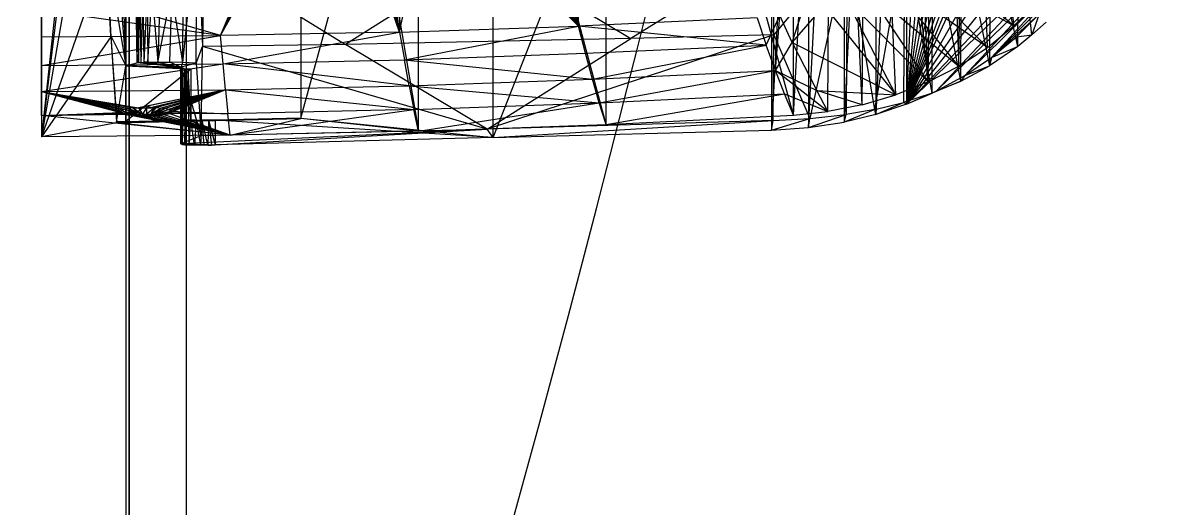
# Model space of a CAD drawing. Extents: x 11992 to 29481, y -6727 to 6811.
# Drawn here: x 12944 to 13549, y 2267 to 2522 of the extents above; entities that cross this region are included whole.
import ezdxf

# ---------------------------------------------------------------- set-up
doc = ezdxf.new("R2010")
doc.units = 0
doc.header["$MEASUREMENT"] = 0
doc.layers.get('0').update_dxf_attribs({"color": 8, "linetype": 'CONTINUOUS'})
for name, color, linetype in [('FF-FINISH【完成面】', 8, 'CONTINUOUS'), ('WALL', 8, 'CONTINUOUS'), ('zoylight 5回路', 4, 'CONTINUOUS')]:
    doc.layers.add(name, color=color, linetype=linetype)

msp = doc.modelspace()

# ---------------------------------------------------------------- linework, layer by layer
for p, q in [((12999.62, 2180.6, 559.57), (12999.62, 3630.6, 559.57)), ((12999.62, 2180.6, 429.57), (12999.62, 3630.6, 429.57)), ((12999.62, 2180.6, 429.57), (12999.62, 3630.6, 429.57)), ((12999.62, 2180.6, -40.43), (12999.62, 3630.6, -40.43)), ((12999.62, 3630.6, 559.57), (12999.62, 2180.6, 559.57)), ((12999.62, 3630.6, -2440.43), (12999.62, 2180.6, -2440.43)), ((12999.62, 3630.6, -2440.43), (12999.62, 2180.6, -2440.43)), ((12999.62, 3630.6, -2640.43), (12999.62, 2180.6, -2640.43)), ((13089.63, 2471.93, -2031.63), (13190.72, 2839.46, -2031.63)), ((13249.93, 2468.62, -2034.43), (13151.37, 2836.08, -2034.43)), ((13151.37, 2465.11, -2034.43), (13151.37, 2836.08, -2034.43)), ((13190.72, 2461.73, -2031.63), (13190.72, 2839.46, -2031.63)), ((12993.06, 2831.72, -2034.43), (12953.63, 2462.08, -2034.43)), ((12997.89, 2470.15, -2026.43), (12997.89, 2831.04, -2026.43)), ((13190.72, 2461.73, -2031.63), (13336.77, 2835.58, -2031.63)), ((13348.27, 2473.45, -2034.43), (13249.93, 2832.57, -2034.43)), ((13249.93, 2468.62, -2034.43), (13249.93, 2832.57, -2034.43)), ((13336.77, 2835.58, -2031.63), (13336.77, 2465.62, -2031.63)), ((13356.09, 2834.25, -2031.63), (13336.77, 2465.62, -2031.63)), ((13356.09, 2834.25, -2031.63), (13356.09, 2466.94, -2031.63)), ((13356.09, 2466.94, -2031.63), (13374.92, 2831.32, -2031.63)), ((13374.92, 2831.32, -2031.63), (13374.92, 2469.88, -2031.63)), ((13089.63, 2829.46, -2034.43), (13151.37, 2465.11, -2034.43)), ((13089.63, 2829.46, -2034.43), (13089.63, 2471.73, -2034.43)), ((13348.27, 2473.45, -2034.43), (13348.27, 2827.74, -2034.43)), ((13348.27, 2473.45, -2034.43), (13367.57, 2825.68, -2034.43)), ((13366.38, 2475.33, -2034.43), (13367.57, 2825.68, -2034.43)), ((13384.38, 2478.91, -2034.43), (13367.57, 2825.68, -2034.43)), ((13391.49, 2827.27, -2031.63), (13374.92, 2469.88, -2031.63)), ((13391.49, 2827.27, -2031.63), (13391.49, 2473.92, -2031.63)), ((13384.38, 2478.91, -2034.43), (13386.69, 2821.7, -2034.43)), ((13402.01, 2484.13, -2034.43), (13386.69, 2821.7, -2034.43)), ((13418.98, 2490.93, -2034.43), (13386.69, 2821.7, -2034.43)), ((13407.63, 2821.87, -2031.63), (13391.49, 2473.92, -2031.63)), ((13407.63, 2821.87, -2031.63), (13407.63, 2479.32, -2031.63)), ((13418.98, 2490.93, -2034.43), (13405.31, 2815.89, -2034.43)), ((13407.63, 2479.32, -2031.63), (13423.22, 2815.1, -2031.63)), ((13438.17, 2806.92, -2031.63), (13407.63, 2479.32, -2031.63)), ((13418.98, 2490.93, -2034.43), (13423.11, 2808.32, -2034.43)), ((13423.11, 2808.32, -2034.43), (13435.05, 2499.25, -2034.43)), ((12997.89, 2801.84, -2026.43), (13003.67, 2500.96, -1989.97)), ((13407.63, 2479.32, -2031.63), (13452.26, 2797.41, -2031.63)), ((13435.05, 2499.25, -2034.43), (13439.86, 2799.04, -2034.43)), ((13463.98, 2520.36, -2034.43), (13439.86, 2799.04, -2034.43)), ((13450.07, 2509.06, -2034.43), (13439.86, 2799.04, -2034.43)), ((13407.63, 2479.32, -2031.63), (13465.33, 2786.65, -2031.63)), ((13407.63, 2479.32, -2031.63), (13477.28, 2774.68, -2031.63)), ((13407.63, 2479.32, -2031.63), (13488.05, 2761.53, -2031.63)), ((13407.63, 2479.32, -2031.63), (13496.33, 2749.27, -2031.63)), ((12987.63, 2741.27, -2034.43), (12953.63, 2462.08, -2034.43)), ((12987.62, 2740.98, -2026.43), (12997.89, 2499.35, -2026.43)), ((13407.63, 2479.32, -2031.63), (13503.52, 2736.4, -2031.63)), ((13407.63, 2479.32, -2031.63), (13509.6, 2722.96, -2031.63)), ((13407.63, 2479.32, -2031.63), (13514.58, 2709.01, -2031.63)), ((13407.63, 2479.32, -2031.63), (13521.14, 2680.15, -2031.63)), ((12985.82, 2650.6, -2034.43), (12953.63, 2462.08, -2034.43)), ((12953.63, 2650.6, -2057.43), (12953.63, 2462.08, -2034.43)), ((12985.82, 2650.6, -2026.43), (12997.89, 2499.35, -2026.43)), ((13407.63, 2479.32, -2031.63), (13523.28, 2650.6, -2031.63)), ((13047.56, 2515.24, -2309.58), (13098.06, 2634.63, -2306.98)), ((13047.56, 2515.24, -2309.58), (13101.4, 2627.25, -2306.81)), ((13047.56, 2515.24, -2309.58), (13106.12, 2620.65, -2306.56)), ((13141.48, 2517.11, -2304.74), (13106.12, 2620.65, -2306.56)), ((13407.63, 2479.32, -2031.63), (13521.14, 2621.05, -2031.63)), ((13141.48, 2517.11, -2304.74), (13114.46, 2613.16, -2306.13)), ((13141.48, 2517.11, -2304.74), (13122.15, 2608.49, -2305.73)), ((13141.48, 2517.11, -2304.74), (13130.37, 2604.81, -2305.31)), ((13141.48, 2517.11, -2304.74), (13144.06, 2600.48, -2304.6)), ((13141.48, 2517.11, -2304.74), (13158.37, 2597.52, -2303.87)), ((13158.37, 2597.52, -2303.87), (13235.36, 2520.24, -2299.89)), ((13169.32, 2596.09, -2303.3), (13235.36, 2520.24, -2299.89)), ((13170.77, 2595.97, -2303.23), (13235.36, 2520.24, -2299.89)), ((13235.36, 2520.24, -2299.89), (13172.5, 2595.9, -2303.14)), ((13235.36, 2520.24, -2299.89), (13174.43, 2595.85, -2303.04)), ((13235.36, 2520.24, -2299.89), (13176.27, 2595.79, -2302.94)), ((13235.36, 2520.24, -2299.89), (13179.4, 2595.66, -2302.78)), ((13235.36, 2520.24, -2299.89), (13182.55, 2595.47, -2302.62)), ((13235.36, 2520.24, -2299.89), (13190.92, 2595.01, -2302.19)), ((13235.36, 2520.24, -2299.89), (13202.97, 2594.55, -2301.57)), ((13235.36, 2520.24, -2299.89), (13204.56, 2594.39, -2301.48)), ((13235.36, 2520.24, -2299.89), (13209, 2594.13, -2301.25)), ((13235.36, 2520.24, -2299.89), (13222.13, 2595.23, -2300.58)), ((13235.36, 2520.24, -2299.89), (13235.2, 2597.36, -2299.9)), ((13407.63, 2479.32, -2031.63), (13514.59, 2592.19, -2031.63)), ((13407.63, 2479.32, -2031.63), (13509.61, 2578.25, -2031.63)), ((13423.22, 2486.1, -2031.63), (13509.61, 2578.25, -2031.63)), ((13466.05, 2509.59, -1992.48), (13466.34, 2580.08, -1990.54)), ((13473.43, 2515.58, -1993.31), (13466.34, 2580.08, -1990.54)), ((13027.52, 2501.07, -1964), (13028.96, 2575.67, -1959.46)), ((13035.34, 2575.62, -1957.54), (13027.52, 2501.07, -1964)), ((13034.71, 2500.82, -1961.5), (13035.34, 2575.62, -1957.54)), ((13035.34, 2575.62, -1957.54), (13038.08, 2509.58, -1940.25)), ((13436.08, 2491.35, -1989.14), (13436.48, 2570.95, -1986.4)), ((13436.48, 2570.95, -1986.4), (13451.14, 2499.46, -1990.82)), ((13451.49, 2575.01, -1988.47), (13451.14, 2499.46, -1990.82)), ((13466.05, 2509.59, -1992.48), (13451.49, 2575.01, -1988.47)), ((13390.96, 2476.38, -1984.09), (13406.5, 2565.29, -1982.3)), ((13406.5, 2565.29, -1982.3), (13406, 2480.05, -1985.78)), ((13421.03, 2484.97, -1987.45), (13406.5, 2565.29, -1982.3)), ((13421.03, 2484.97, -1987.45), (13421.48, 2567.75, -1984.34)), ((13436.08, 2491.35, -1989.14), (13421.48, 2567.75, -1984.34)), ((13423.22, 2486.1, -2031.63), (13503.52, 2564.8, -2031.63)), ((13438.17, 2494.27, -2031.63), (13503.52, 2564.8, -2031.63)), ((12987.63, 2559.93, -2034.43), (12953.63, 2462.08, -2034.43)), ((12953.63, 2559.01, -2188.36), (12953.63, 2499.64, -2244.79)), ((12953.63, 2514.65, -2314.43), (12953.63, 2559.01, -2188.36)), ((12989.87, 2515.08, -2026.43), (12987.62, 2560.21, -2026.43)), ((12987.62, 2560.21, -2026.43), (12997.89, 2499.35, -2026.43)), ((12989.87, 2515.08, -2026.43), (12987.63, 2559.93, -2034.43)), ((12987.63, 2559.93, -2034.43), (12989.89, 2514.66, -2034.43)), ((13188.5, 2558.22, -1954.4), (13113.1, 2510.65, -1948.66)), ((13188.5, 2558.22, -1954.4), (13262.97, 2513.81, -1966.16)), ((13338.26, 2560.55, -1973.21), (13262.97, 2513.81, -1966.16)), ((13376.48, 2562.16, -1978.26), (13337.97, 2515.59, -1975.26)), ((13337.97, 2515.59, -1975.26), (13338.26, 2560.55, -1973.21)), ((13376.48, 2562.16, -1978.26), (13356.78, 2471.78, -1980.28)), ((13376.48, 2562.16, -1978.26), (13375.9, 2473.85, -1982.41)), ((13390.96, 2476.38, -1984.09), (13376.48, 2562.16, -1978.26)), ((13463.98, 2520.36, -2034.43), (13415.6, 2560.78, -2290.6)), ((13038.57, 2556.53, -1937.14), (13038.08, 2509.58, -1940.25)), ((13038.57, 2556.53, -1937.14), (13113.1, 2510.65, -1948.66)), ((13406.55, 2552.97, -2291.06), (13463.98, 2520.36, -2034.43)), ((13406.55, 2552.97, -2291.06), (13450.07, 2509.06, -2034.43)), ((13438.17, 2494.27, -2031.63), (13496.33, 2551.92, -2031.63)), ((13452.26, 2503.78, -2031.63), (13496.33, 2551.92, -2031.63)), ((12953.63, 2473.35, -2104.77), (12953.63, 2548.19, -2121.96)), ((12953.63, 2485.87, -2174.9), (12953.63, 2548, -2219.52)), ((13435.05, 2499.25, -2034.43), (13396.81, 2546.06, -2291.57)), ((13450.07, 2509.06, -2034.43), (13396.81, 2546.06, -2291.57)), ((13386.48, 2540.06, -2292.1), (13435.05, 2499.25, -2034.43)), ((13418.98, 2490.93, -2034.43), (13386.48, 2540.06, -2292.1)), ((13452.26, 2503.78, -2031.63), (13488.05, 2539.66, -2031.63)), ((13004.24, 2538.27, -1986.34), (13003.67, 2500.96, -1989.97)), ((13004.24, 2538.27, -1986.34), (13004.43, 2501.09, -1986.61)), ((13004.43, 2501.09, -1986.61), (13005.2, 2538.08, -1982.4)), ((13005.2, 2538.08, -1982.4), (13005.65, 2501.2, -1983.39)), ((13006.78, 2537.75, -1978.68), (13005.65, 2501.2, -1983.39)), ((13006.78, 2537.75, -1978.68), (13007.29, 2501.27, -1980.36)), ((13008.94, 2537.44, -1975.26), (13007.29, 2501.27, -1980.36)), ((13008.94, 2537.44, -1975.26), (13009.32, 2501.31, -1977.58)), ((13009.32, 2501.31, -1977.58), (13011.63, 2537.15, -1972.24)), ((13011.63, 2537.15, -1972.24), (13014.67, 2501.31, -1972.14)), ((13014.67, 2501.31, -1972.14), (13021.81, 2537.95, -1964.55)), ((13015.76, 2537.77, -1968.63), (13014.67, 2501.31, -1972.14)), ((13021.81, 2537.95, -1964.55), (13020.78, 2501.23, -1967.58)), ((13021.81, 2537.95, -1964.55), (13027.52, 2501.07, -1964)), ((13402.01, 2484.13, -2034.43), (13375.63, 2535, -2292.66)), ((13418.98, 2490.93, -2034.43), (13375.63, 2535, -2292.66)), ((13047.56, 2515.24, -2309.58), (12953.63, 2528.46, -2314.43)), ((13047.56, 2515.24, -2309.58), (13000.63, 2528.77, -2312)), ((13347.59, 2511.56, -2229.68), (13364.39, 2530.93, -2293.24)), ((13347.59, 2511.56, -2229.68), (13352.88, 2527.85, -2293.83)), ((13364.39, 2530.93, -2293.24), (13402.01, 2484.13, -2034.43)), ((13463.98, 2520.36, -2034.43), (13476.71, 2533.13, -2034.43)), ((13329.19, 2524.64, -2295.05), (13235.36, 2520.24, -2299.89)), ((13329.19, 2524.64, -2295.05), (13333.99, 2510.21, -2230.23)), ((13333.99, 2510.21, -2230.23), (13341.13, 2525.76, -2294.44)), ((13338.77, 2496.87, -2165.17), (13341.13, 2525.76, -2294.44)), ((13347.59, 2511.56, -2229.68), (13341.13, 2525.76, -2294.44)), ((13452.26, 2503.78, -2031.63), (13477.28, 2526.52, -2031.63)), ((13465.33, 2514.54, -2031.63), (13477.28, 2526.52, -2031.63)), ((13477.28, 2526.52, -2031.63), (13473.43, 2515.58, -1993.31)), ((13480.84, 2522.38, -1994.14), (13473.43, 2515.58, -1993.31)), ((13141.48, 2517.11, -2304.74), (13047.56, 2515.24, -2309.58)), ((13048.97, 2500.47, -2241.66), (13141.48, 2517.11, -2304.74)), ((13141.48, 2517.11, -2304.74), (13235.36, 2520.24, -2299.89)), ((13141.48, 2517.11, -2304.74), (13144.12, 2502.61, -2238.63)), ((13144.12, 2502.61, -2238.63), (13235.36, 2520.24, -2299.89)), ((13337.97, 2515.59, -1975.26), (13187.45, 2466.1, -1961.36)), ((13333.99, 2510.21, -2230.23), (13235.36, 2520.24, -2299.89)), ((13239.08, 2506.03, -2235.61), (13235.36, 2520.24, -2299.89)), ((13337.97, 2515.59, -1975.26), (13262.97, 2513.81, -1966.16)), ((13337.58, 2470.69, -1978.13), (13337.97, 2515.59, -1975.26)), ((13337.97, 2515.59, -1975.26), (13356.78, 2471.78, -1980.28)), ((13450.07, 2509.06, -2034.43), (13463.98, 2520.36, -2034.43)), ((13465.33, 2514.54, -2031.63), (13473.43, 2515.58, -1993.31)), ((13473.43, 2515.58, -1993.31), (13466.05, 2509.59, -1992.48)), ((12953.63, 2514.65, -2314.43), (13047.56, 2515.24, -2309.58)), ((12953.63, 2499.64, -2244.79), (13047.56, 2515.24, -2309.58)), ((12989.89, 2514.66, -2034.43), (12953.63, 2462.08, -2034.43)), ((12989.87, 2515.08, -2026.43), (12997.89, 2499.35, -2026.43)), ((12989.87, 2515.08, -2026.43), (12993.01, 2470.04, -2026.43)), ((12989.87, 2515.08, -2026.43), (12989.89, 2514.66, -2034.43)), ((12989.89, 2514.66, -2034.43), (12993.06, 2469.47, -2034.43)), ((12989.89, 2514.66, -2034.43), (12993.01, 2470.04, -2026.43)), ((13034.71, 2500.82, -1961.5), (13038.08, 2509.58, -1940.25)), ((13037.39, 2462.73, -1944.6), (13038.08, 2509.58, -1940.25)), ((13113.1, 2510.65, -1948.66), (13038.08, 2509.58, -1940.25)), ((13187.45, 2466.1, -1961.36), (13038.08, 2509.58, -1940.25)), ((13048.97, 2500.47, -2241.66), (13047.56, 2515.24, -2309.58)), ((13262.97, 2513.81, -1966.16), (13113.1, 2510.65, -1948.66)), ((13187.45, 2466.1, -1961.36), (13113.1, 2510.65, -1948.66)), ((13187.45, 2466.1, -1961.36), (13262.97, 2513.81, -1966.16)), ((13239.08, 2506.03, -2235.61), (13333.99, 2510.21, -2230.23)), ((13242.71, 2492.41, -2168.8), (13333.99, 2510.21, -2230.23)), ((13338.77, 2496.87, -2165.17), (13333.99, 2510.21, -2230.23)), ((13338.77, 2496.87, -2165.17), (13347.59, 2511.56, -2229.68)), ((13347.59, 2511.56, -2229.68), (13402.01, 2484.13, -2034.43)), ((13347.59, 2511.56, -2229.68), (13360.44, 2486.41, -2099.84)), ((13466.05, 2509.59, -1992.48), (13451.14, 2499.46, -1990.82)), ((13452.26, 2503.78, -2031.63), (13465.33, 2514.54, -2031.63)), ((13452.26, 2503.78, -2031.63), (13466.05, 2509.59, -1992.48)), ((13465.33, 2514.54, -2031.63), (13466.05, 2509.59, -1992.48)), ((13144.12, 2502.61, -2238.63), (13239.08, 2506.03, -2235.61)), ((13242.71, 2492.41, -2168.8), (13239.08, 2506.03, -2235.61)), ((13435.05, 2499.25, -2034.43), (13450.07, 2509.06, -2034.43)), ((13438.17, 2494.27, -2031.63), (13452.26, 2503.78, -2031.63)), ((13452.26, 2503.78, -2031.63), (13451.14, 2499.46, -1990.82)), ((12953.63, 2485.87, -2174.9), (13048.97, 2500.47, -2241.66)), ((12953.63, 2499.64, -2244.79), (13048.97, 2500.47, -2241.66)), ((12993.01, 2470.04, -2026.43), (12997.89, 2499.35, -2026.43)), ((12997.89, 2499.35, -2026.43), (13003.67, 2500.96, -1989.97)), ((13027.02, 2498.31, -2017.14), (12997.89, 2499.35, -2026.43)), ((12997.89, 2499.35, -2026.43), (13026.69, 2498.55, -2012.88)), ((13026.73, 2498.44, -2015.01), (12997.89, 2499.35, -2026.43)), ((12997.89, 2499.35, -2026.43), (13026.9, 2498.65, -2010.81)), ((13028.38, 2498.02, -2021.26), (12997.89, 2499.35, -2026.43)), ((13030.63, 2497.71, -2024.88), (12997.89, 2499.35, -2026.43)), ((13027.58, 2498.17, -2019.24), (12997.89, 2499.35, -2026.43)), ((12997.89, 2499.35, -2026.43), (13029.4, 2497.87, -2023.15)), ((13032.02, 2497.56, -2026.43), (12997.89, 2499.35, -2026.43)), ((13032.02, 2497.56, -2026.43), (12997.89, 2470.15, -2026.43)), ((13004.43, 2501.09, -1986.61), (13003.67, 2500.96, -1989.97)), ((13026.9, 2498.65, -2010.81), (13003.67, 2500.96, -1989.97)), ((13004.43, 2501.09, -1986.61), (13005.65, 2501.2, -1983.39)), ((13004.43, 2501.09, -1986.61), (13026.9, 2498.65, -2010.81)), ((13005.65, 2501.2, -1983.39), (13007.29, 2501.27, -1980.36)), ((13005.65, 2501.2, -1983.39), (13026.9, 2498.65, -2010.81)), ((13009.32, 2501.31, -1977.58), (13007.29, 2501.27, -1980.36)), ((13026.9, 2498.65, -2010.81), (13007.29, 2501.27, -1980.36)), ((13009.32, 2501.31, -1977.58), (13026.9, 2498.65, -2010.81)), ((13009.32, 2501.31, -1977.58), (13014.67, 2501.31, -1972.14)), ((13014.67, 2501.31, -1972.14), (13020.78, 2501.23, -1967.58)), ((13014.67, 2501.31, -1972.14), (13026.9, 2498.65, -2010.81)), ((13027.52, 2501.07, -1964), (13020.78, 2501.23, -1967.58)), ((13026.9, 2498.65, -2010.81), (13020.78, 2501.23, -1967.58)), ((13026.69, 2498.55, -2012.88), (13026.9, 2498.65, -2010.81)), ((13026.9, 2458.59, -2010.81), (13026.69, 2498.55, -2012.88)), ((13026.73, 2498.44, -2015.01), (13026.69, 2498.55, -2012.88)), ((13026.7, 2458.47, -2012.74), (13026.69, 2498.55, -2012.88)), ((13026.7, 2458.47, -2012.74), (13026.73, 2498.44, -2015.01)), ((13026.71, 2458.35, -2014.69), (13026.73, 2498.44, -2015.01)), ((13027.02, 2498.31, -2017.14), (13026.71, 2458.35, -2014.69)), ((13027.02, 2498.31, -2017.14), (13026.73, 2498.44, -2015.01)), ((13027.52, 2501.07, -1964), (13026.9, 2498.65, -2010.81)), ((13034.71, 2500.82, -1961.5), (13026.9, 2498.65, -2010.81)), ((13037.39, 2462.73, -1944.6), (13026.9, 2498.65, -2010.81)), ((13026.9, 2458.59, -2010.81), (13026.9, 2498.65, -2010.81)), ((13027.02, 2498.31, -2017.14), (13027.35, 2458.15, -2018.51)), ((13027.02, 2498.31, -2017.14), (13027.58, 2498.17, -2019.24)), ((13027.35, 2458.15, -2018.51), (13027.58, 2498.17, -2019.24)), ((13028.38, 2498.02, -2021.26), (13027.35, 2458.15, -2018.51)), ((13034.71, 2500.82, -1961.5), (13027.52, 2501.07, -1964)), ((13028.38, 2498.02, -2021.26), (13027.58, 2498.17, -2019.24)), ((13028.38, 2498.02, -2021.26), (13028.8, 2457.98, -2022.11)), ((13028.38, 2498.02, -2021.26), (13029.4, 2497.87, -2023.15)), ((13028.8, 2457.98, -2022.11), (13029.4, 2497.87, -2023.15)), ((13030.63, 2497.71, -2024.88), (13028.8, 2457.98, -2022.11)), ((13030.63, 2497.71, -2024.88), (13029.4, 2497.87, -2023.15)), ((13032.02, 2470.95, -2026.43), (13030.63, 2497.71, -2024.88)), ((13032.02, 2497.56, -2026.43), (13030.63, 2497.71, -2024.88)), ((13030.99, 2457.85, -2025.31), (13030.63, 2497.71, -2024.88)), ((13032.02, 2497.56, -2026.43), (13032.02, 2470.95, -2026.43)), ((13034.71, 2500.82, -1961.5), (13037.39, 2462.73, -1944.6)), ((13048.97, 2500.47, -2241.66), (13144.12, 2502.61, -2238.63)), ((13050.18, 2486.74, -2172.83), (13048.97, 2500.47, -2241.66)), ((13146.54, 2488.93, -2170.81), (13048.97, 2500.47, -2241.66)), ((13146.54, 2488.93, -2170.81), (13144.12, 2502.61, -2238.63)), ((13144.12, 2502.61, -2238.63), (13242.71, 2492.41, -2168.8)), ((13418.98, 2490.93, -2034.43), (13435.05, 2499.25, -2034.43)), ((13436.08, 2491.35, -1989.14), (13451.14, 2499.46, -1990.82)), ((13438.17, 2494.27, -2031.63), (13451.14, 2499.46, -1990.82)), ((13146.54, 2488.93, -2170.81), (13242.71, 2492.41, -2168.8)), ((13242.71, 2492.41, -2168.8), (13338.77, 2496.87, -2165.17)), ((13246.32, 2479.95, -2101.78), (13242.71, 2492.41, -2168.8)), ((13246.32, 2479.95, -2101.78), (13338.77, 2496.87, -2165.17)), ((13366.38, 2475.33, -2034.43), (13338.77, 2496.87, -2165.17)), ((13338.77, 2496.87, -2165.17), (13360.44, 2486.41, -2099.84)), ((13343.53, 2484.61, -2099.89), (13338.77, 2496.87, -2165.17)), ((13436.08, 2491.35, -1989.14), (13421.03, 2484.97, -1987.45)), ((13423.22, 2486.1, -2031.63), (13438.17, 2494.27, -2031.63)), ((13423.22, 2486.1, -2031.63), (13436.08, 2491.35, -1989.14)), ((13438.17, 2494.27, -2031.63), (13436.08, 2491.35, -1989.14)), ((12953.63, 2485.87, -2174.9), (13050.18, 2486.74, -2172.83)), ((12953.63, 2485.87, -2174.9), (13001.58, 2477.29, -2128.3)), ((12953.63, 2485.87, -2174.9), (13004.41, 2477.32, -2129.07)), ((12953.63, 2485.87, -2174.9), (12996.23, 2476.22, -2122.22)), ((12953.63, 2485.87, -2174.9), (12997.56, 2476.63, -2124.57)), ((12953.63, 2485.87, -2174.9), (12995.43, 2475.79, -2119.77)), ((12953.63, 2485.87, -2174.9), (12995.13, 2475.36, -2117.36)), ((12953.63, 2485.87, -2174.9), (12995.28, 2474.94, -2114.94)), ((12953.63, 2485.87, -2174.9), (12999.37, 2477, -2126.64)), ((13050.18, 2486.74, -2172.83), (13004.41, 2477.32, -2129.07)), ((13050.18, 2486.74, -2172.83), (13006.57, 2477.61, -2130.1)), ((13050.18, 2486.74, -2172.83), (13009.04, 2478.21, -2130.14)), ((13050.18, 2486.74, -2172.83), (13011.48, 2477.58, -2129.95)), ((13050.18, 2486.74, -2172.83), (13013.97, 2477.44, -2129.16)), ((13050.18, 2486.74, -2172.83), (13016.35, 2477.21, -2127.86)), ((13050.18, 2486.74, -2172.83), (13018.46, 2476.9, -2126.07)), ((13050.18, 2486.74, -2172.83), (13020.14, 2476.51, -2123.89)), ((13050.18, 2486.74, -2172.83), (13021.32, 2476.09, -2121.47)), ((13050.18, 2486.74, -2172.83), (13021.78, 2475.51, -2113.83)), ((13050.18, 2486.74, -2172.83), (13021.97, 2475.65, -2118.98)), ((13050.18, 2486.74, -2172.83), (13022.12, 2475.22, -2116.55)), ((13050.18, 2486.74, -2172.83), (13146.54, 2488.93, -2170.81)), ((13050.18, 2486.74, -2172.83), (13148.96, 2476.44, -2102.79)), ((13050.18, 2486.74, -2172.83), (13051.39, 2474.24, -2103.8)), ((13146.54, 2488.93, -2170.81), (13246.32, 2479.95, -2101.78)), ((13146.54, 2488.93, -2170.81), (13148.96, 2476.44, -2102.79)), ((13360.44, 2486.41, -2099.84), (13402.01, 2484.13, -2034.43)), ((13366.38, 2475.33, -2034.43), (13360.44, 2486.41, -2099.84)), ((13384.38, 2478.91, -2034.43), (13360.44, 2486.41, -2099.84)), ((13418.98, 2490.93, -2034.43), (13402.01, 2484.13, -2034.43)), ((13407.63, 2479.32, -2031.63), (13423.22, 2486.1, -2031.63)), ((13423.22, 2486.1, -2031.63), (13421.03, 2484.97, -1987.45)), ((13148.96, 2476.44, -2102.79), (13246.32, 2479.95, -2101.78)), ((13151.37, 2465.11, -2034.43), (13246.32, 2479.95, -2101.78)), ((13246.32, 2479.95, -2101.78), (13343.53, 2484.61, -2099.89)), ((13249.93, 2468.62, -2034.43), (13246.32, 2479.95, -2101.78)), ((13249.93, 2468.62, -2034.43), (13343.53, 2484.61, -2099.89)), ((13348.27, 2473.45, -2034.43), (13343.53, 2484.61, -2099.89)), ((13343.53, 2484.61, -2099.89), (13366.38, 2475.33, -2034.43)), ((13384.38, 2478.91, -2034.43), (13402.01, 2484.13, -2034.43)), ((13390.96, 2476.38, -1984.09), (13406, 2480.05, -1985.78)), ((13391.49, 2473.92, -2031.63), (13406, 2480.05, -1985.78)), ((13407.63, 2479.32, -2031.63), (13391.49, 2473.92, -2031.63)), ((13421.03, 2484.97, -1987.45), (13406, 2480.05, -1985.78)), ((13407.63, 2479.32, -2031.63), (13406, 2480.05, -1985.78)), ((13407.63, 2479.32, -2031.63), (13421.03, 2484.97, -1987.45)), ((12953.63, 2473.35, -2104.77), (12995.28, 2474.94, -2114.94)), ((12953.63, 2473.35, -2104.77), (12995.93, 2474.5, -2112.44)), ((12953.63, 2473.35, -2104.77), (12997.11, 2474.07, -2110.02)), ((13052.59, 2462.93, -2034.43), (12953.63, 2473.35, -2104.77)), ((12995.13, 2475.36, -2117.36), (12995.43, 2475.79, -2119.77)), ((12995.13, 2475.36, -2117.36), (12995.28, 2474.94, -2114.94)), ((12995.43, 2475.79, -2119.77), (12995.28, 2474.94, -2114.94)), ((12995.28, 2474.94, -2114.94), (13002.53, 2473.38, -2111.21)), ((13002.8, 2473.59, -2113.53), (12995.28, 2474.94, -2114.94)), ((12995.28, 2474.94, -2114.94), (12995.93, 2474.5, -2112.44)), ((12997.56, 2476.63, -2124.57), (12995.43, 2475.79, -2119.77)), ((12996.23, 2476.22, -2122.22), (12995.43, 2475.79, -2119.77)), ((13002.8, 2473.59, -2113.53), (12995.43, 2475.79, -2119.77)), ((13003, 2473.79, -2115.21), (12995.43, 2475.79, -2119.77)), ((12995.93, 2474.5, -2112.44), (12997.11, 2474.07, -2110.02)), ((13002.57, 2473.28, -2109.7), (12995.93, 2474.5, -2112.44)), ((13002.53, 2473.38, -2111.21), (12995.93, 2474.5, -2112.44)), ((12996.23, 2476.22, -2122.22), (12997.56, 2476.63, -2124.57)), ((13003.23, 2473.18, -2108.85), (12997.11, 2474.07, -2110.02)), ((13052.59, 2462.93, -2034.43), (12997.11, 2474.07, -2110.02)), ((12997.11, 2474.07, -2110.02), (12998.79, 2473.69, -2107.84)), ((13002.57, 2473.28, -2109.7), (12997.11, 2474.07, -2110.02)), ((12997.11, 2474.07, -2110.02), (13008.62, 2472.89, -2106.27)), ((12999.37, 2477, -2126.64), (12997.56, 2476.63, -2124.57)), ((12997.56, 2476.63, -2124.57), (13002.84, 2475.07, -2121.64)), ((13003, 2473.79, -2115.21), (12997.56, 2476.63, -2124.57)), ((13003.94, 2473.79, -2115.73), (12997.56, 2476.63, -2124.57)), ((13000.79, 2473.91, -2106.04), (12998.79, 2473.69, -2107.84)), ((13052.59, 2462.93, -2034.43), (12998.79, 2473.69, -2107.84)), ((12998.79, 2473.69, -2107.84), (13008.62, 2472.89, -2106.27)), ((13001.58, 2477.29, -2128.3), (12999.37, 2477, -2126.64)), ((12999.37, 2477, -2126.64), (13002.84, 2475.07, -2121.64)), ((12999.37, 2477, -2126.64), (13003.58, 2475.21, -2122.42)), ((13052.59, 2462.93, -2034.43), (13000.79, 2473.91, -2106.04)), ((13000.79, 2473.91, -2106.04), (13003.28, 2473.14, -2104.75)), ((13000.79, 2473.91, -2106.04), (13002.06, 2473.24, -2105.34)), ((13000.79, 2473.91, -2106.04), (13008.62, 2472.89, -2106.27)), ((13001.58, 2477.29, -2128.3), (13004.41, 2477.32, -2129.07)), ((13001.58, 2477.29, -2128.3), (13006.54, 2473.95, -2117.54)), ((13001.58, 2477.29, -2128.3), (13003.58, 2475.21, -2122.42)), ((13003.28, 2473.14, -2104.75), (13002.06, 2473.24, -2105.34)), ((13002.06, 2473.24, -2105.34), (13008.62, 2472.89, -2106.27)), ((13002.8, 2473.59, -2113.53), (13002.53, 2473.38, -2111.21)), ((13002.53, 2473.38, -2111.21), (13008.62, 2472.89, -2106.27)), ((13002.53, 2473.38, -2111.21), (13002.57, 2473.28, -2109.7)), ((13002.57, 2473.28, -2109.7), (13008.62, 2472.89, -2106.27)), ((13003.23, 2473.18, -2108.85), (13002.57, 2473.28, -2109.7)), ((13003, 2473.79, -2115.21), (13002.8, 2473.59, -2113.53)), ((13002.8, 2473.59, -2113.53), (13008.62, 2472.89, -2106.27)), ((13003.58, 2475.21, -2122.42), (13002.84, 2475.07, -2121.64)), ((13006.54, 2473.95, -2117.54), (13002.84, 2475.07, -2121.64)), ((13003.94, 2473.79, -2115.73), (13002.84, 2475.07, -2121.64)), ((13003, 2473.79, -2115.21), (13008.62, 2472.89, -2106.27)), ((13003, 2473.79, -2115.21), (13003.94, 2473.79, -2115.73)), ((13003.23, 2473.18, -2108.85), (13008.62, 2472.89, -2106.27)), ((13003.28, 2473.14, -2104.75), (13004.52, 2473.06, -2104.29)), ((13005.77, 2473, -2103.96), (13003.28, 2473.14, -2104.75)), ((13003.28, 2473.14, -2104.75), (13008.62, 2472.89, -2106.27)), ((13052.59, 2462.93, -2034.43), (13003.28, 2473.14, -2104.75)), ((13006.54, 2473.95, -2117.54), (13003.58, 2475.21, -2122.42)), ((13006.54, 2473.95, -2117.54), (13003.94, 2473.79, -2115.73)), ((13003.94, 2473.79, -2115.73), (13008.62, 2472.89, -2106.27)), ((13006.57, 2477.61, -2130.1), (13004.41, 2477.32, -2129.07)), ((13004.41, 2477.32, -2129.07), (13012.84, 2477.32, -2129.07)), ((13004.41, 2477.32, -2129.07), (13006.54, 2473.95, -2117.54)), ((13004.52, 2473.06, -2104.29), (13008.62, 2472.89, -2106.27)), ((13005.77, 2473, -2103.96), (13004.52, 2473.06, -2104.29)), ((13005.77, 2473, -2103.96), (13008.21, 2472.95, -2103.67)), ((13007, 2472.96, -2103.76), (13005.77, 2473, -2103.96)), ((13052.59, 2462.93, -2034.43), (13005.77, 2473, -2103.96)), ((13005.77, 2473, -2103.96), (13008.62, 2472.89, -2106.27)), ((13008.62, 2477.32, -2129.46), (13006.54, 2473.95, -2117.54)), ((13006.54, 2473.95, -2117.54), (13008.62, 2472.89, -2106.27)), ((13006.54, 2473.95, -2117.54), (13010.71, 2473.95, -2117.54)), ((13009.04, 2478.21, -2130.14), (13006.57, 2477.61, -2130.1)), ((13006.57, 2477.61, -2130.1), (13008.62, 2477.32, -2129.46)), ((13007, 2472.96, -2103.76), (13008.62, 2472.89, -2106.27)), ((13007, 2472.96, -2103.76), (13008.21, 2472.95, -2103.67)), ((13008.21, 2472.95, -2103.67), (13011.31, 2472.99, -2103.93)), ((13008.21, 2472.95, -2103.67), (13010.05, 2472.96, -2103.73)), ((13008.21, 2472.95, -2103.67), (13008.62, 2472.89, -2106.27)), ((13052.59, 2462.93, -2034.43), (13008.21, 2472.95, -2103.67)), ((13009.04, 2478.21, -2130.14), (13008.62, 2477.32, -2129.46)), ((13008.62, 2477.32, -2129.46), (13011.48, 2477.58, -2129.95)), ((13012.84, 2477.32, -2129.07), (13008.62, 2473.95, -2117.73)), ((13008.62, 2477.32, -2129.46), (13008.62, 2472.89, -2106.27)), ((13019.61, 2474.66, -2109.1), (13008.62, 2472.89, -2106.27)), ((13010.71, 2473.95, -2117.54), (13008.62, 2472.89, -2106.27)), ((13013.07, 2473.85, -2116.24), (13008.62, 2472.89, -2106.27)), ((13014.31, 2473.76, -2114.97), (13008.62, 2472.89, -2106.27)), ((13017.88, 2473.59, -2107.27), (13008.62, 2472.89, -2106.27)), ((13014.44, 2473.55, -2113.25), (13008.62, 2472.89, -2106.27)), ((13008.62, 2472.89, -2106.27), (13016.66, 2473.41, -2106.27)), ((13014.6, 2473.35, -2110.92), (13008.62, 2472.89, -2106.27)), ((13008.62, 2472.89, -2106.27), (13015.66, 2473.29, -2105.61)), ((13014.5, 2473.25, -2109.44), (13008.62, 2472.89, -2106.27)), ((13014.46, 2473.18, -2104.97), (13008.62, 2472.89, -2106.27)), ((13008.62, 2472.89, -2106.27), (13013.21, 2473.09, -2104.45)), ((13008.62, 2472.89, -2106.27), (13011.31, 2472.99, -2103.93)), ((13008.62, 2472.89, -2106.27), (13010.05, 2472.96, -2103.73)), ((13009.04, 2478.21, -2130.14), (13011.48, 2477.58, -2129.95)), ((13010.05, 2472.96, -2103.73), (13011.31, 2472.99, -2103.93)), ((13013.97, 2477.44, -2129.16), (13010.71, 2473.95, -2117.54)), ((13012.84, 2477.32, -2129.07), (13010.71, 2473.95, -2117.54)), ((13016.35, 2477.21, -2127.86), (13010.71, 2473.95, -2117.54)), ((13013.9, 2475.17, -2122.21), (13010.71, 2473.95, -2117.54)), ((13013.07, 2473.85, -2116.24), (13010.71, 2473.95, -2117.54)), ((13011.31, 2472.99, -2103.93), (13013.21, 2473.09, -2104.45)), ((13052.59, 2462.93, -2034.43), (13011.31, 2472.99, -2103.93)), ((13013.97, 2477.44, -2129.16), (13011.48, 2477.58, -2129.95)), ((13012.84, 2477.32, -2129.07), (13011.48, 2477.58, -2129.95)), ((13013.97, 2477.44, -2129.16), (13012.84, 2477.32, -2129.07)), ((13018.46, 2476.9, -2126.07), (13013.07, 2473.85, -2116.24)), ((13020.14, 2476.51, -2123.89), (13013.07, 2473.85, -2116.24)), ((13013.07, 2473.85, -2116.24), (13013.9, 2475.17, -2122.21)), ((13013.07, 2473.85, -2116.24), (13014.31, 2473.76, -2114.97)), ((13013.21, 2473.09, -2104.45), (13015.66, 2473.29, -2105.61)), ((13014.46, 2473.18, -2104.97), (13013.21, 2473.09, -2104.45)), ((13052.59, 2462.93, -2034.43), (13013.21, 2473.09, -2104.45)), ((13016.35, 2477.21, -2127.86), (13013.9, 2475.17, -2122.21)), ((13018.46, 2476.9, -2126.07), (13013.9, 2475.17, -2122.21)), ((13013.97, 2477.44, -2129.16), (13016.35, 2477.21, -2127.86)), ((13020.14, 2476.51, -2123.89), (13014.31, 2473.76, -2114.97)), ((13021.97, 2475.65, -2118.98), (13014.31, 2473.76, -2114.97)), ((13014.31, 2473.76, -2114.97), (13014.44, 2473.55, -2113.25)), ((13021.97, 2475.65, -2118.98), (13014.44, 2473.55, -2113.25)), ((13014.44, 2473.55, -2113.25), (13014.6, 2473.35, -2110.92)), ((13014.46, 2473.18, -2104.97), (13015.66, 2473.29, -2105.61)), ((13019.61, 2474.66, -2109.1), (13014.5, 2473.25, -2109.44)), ((13021.02, 2474.36, -2111.69), (13014.5, 2473.25, -2109.44)), ((13014.6, 2473.35, -2110.92), (13014.5, 2473.25, -2109.44)), ((13021.97, 2475.65, -2118.98), (13014.6, 2473.35, -2110.92)), ((13021.78, 2475.51, -2113.83), (13014.6, 2473.35, -2110.92)), ((13014.6, 2473.35, -2110.92), (13021.02, 2474.36, -2111.69)), ((13017.88, 2473.59, -2107.27), (13015.66, 2473.29, -2105.61)), ((13015.66, 2473.29, -2105.61), (13016.66, 2473.41, -2106.27)), ((13052.59, 2462.93, -2034.43), (13015.66, 2473.29, -2105.61)), ((13018.46, 2476.9, -2126.07), (13016.35, 2477.21, -2127.86)), ((13017.88, 2473.59, -2107.27), (13016.66, 2473.41, -2106.27)), ((13019.61, 2474.66, -2109.1), (13017.88, 2473.59, -2107.27)), ((13052.59, 2462.93, -2034.43), (13017.88, 2473.59, -2107.27)), ((13020.14, 2476.51, -2123.89), (13018.46, 2476.9, -2126.07)), ((13019.61, 2474.66, -2109.1), (13021.02, 2474.36, -2111.69)), ((13051.39, 2474.24, -2103.8), (13019.61, 2474.66, -2109.1)), ((13052.59, 2462.93, -2034.43), (13019.61, 2474.66, -2109.1)), ((13020.14, 2476.51, -2123.89), (13021.97, 2475.65, -2118.98)), ((13021.32, 2476.09, -2121.47), (13020.14, 2476.51, -2123.89)), ((13021.78, 2475.51, -2113.83), (13021.02, 2474.36, -2111.69)), ((13051.39, 2474.24, -2103.8), (13021.02, 2474.36, -2111.69)), ((13021.32, 2476.09, -2121.47), (13021.97, 2475.65, -2118.98)), ((13021.78, 2475.51, -2113.83), (13021.97, 2475.65, -2118.98)), ((13021.78, 2475.51, -2113.83), (13022.12, 2475.22, -2116.55)), ((13021.78, 2475.51, -2113.83), (13051.39, 2474.24, -2103.8)), ((13021.97, 2475.65, -2118.98), (13022.12, 2475.22, -2116.55)), ((13148.96, 2476.44, -2102.79), (13051.39, 2474.24, -2103.8)), ((13052.59, 2462.93, -2034.43), (13051.39, 2474.24, -2103.8)), ((13052.59, 2462.93, -2034.43), (13148.96, 2476.44, -2102.79)), ((13151.37, 2465.11, -2034.43), (13148.96, 2476.44, -2102.79)), ((13249.93, 2468.62, -2034.43), (13348.27, 2473.45, -2034.43)), ((13348.27, 2473.45, -2034.43), (13366.38, 2475.33, -2034.43)), ((13356.09, 2466.94, -2031.63), (13375.9, 2473.85, -1982.41)), ((13356.78, 2471.78, -1980.28), (13375.9, 2473.85, -1982.41)), ((13384.38, 2478.91, -2034.43), (13366.38, 2475.33, -2034.43)), ((13390.96, 2476.38, -1984.09), (13374.92, 2469.88, -2031.63)), ((13391.49, 2473.92, -2031.63), (13374.92, 2469.88, -2031.63)), ((13374.92, 2469.88, -2031.63), (13375.9, 2473.85, -1982.41)), ((13390.96, 2476.38, -1984.09), (13375.9, 2473.85, -1982.41)), ((13391.49, 2473.92, -2031.63), (13390.96, 2476.38, -1984.09)), ((12993.06, 2469.47, -2034.43), (12953.63, 2462.08, -2034.43)), ((12997.89, 2470.15, -2026.43), (12993.01, 2470.04, -2026.43)), ((12993.01, 2470.04, -2026.43), (12993.06, 2469.47, -2034.43)), ((12993.06, 2469.47, -2034.43), (13089.63, 2471.73, -2034.43)), ((13032.02, 2470.95, -2026.43), (12993.06, 2469.47, -2034.43)), ((13044.68, 2470.88, -2031.63), (12993.06, 2469.47, -2034.43)), ((13034.71, 2470.86, -2028.62), (12993.06, 2469.47, -2034.43)), ((13041.23, 2470.82, -2031.29), (12993.06, 2469.47, -2034.43)), ((13037.84, 2470.81, -2030.28), (12993.06, 2469.47, -2034.43)), ((12997.89, 2470.15, -2026.43), (12993.06, 2469.47, -2034.43)), ((13052.59, 2462.93, -2034.43), (12993.06, 2469.47, -2034.43)), ((12997.89, 2470.15, -2026.43), (13032.02, 2470.95, -2026.43)), ((13030.99, 2457.85, -2025.31), (13032.02, 2470.95, -2026.43)), ((13033.81, 2457.77, -2027.97), (13032.02, 2470.95, -2026.43)), ((13034.71, 2470.86, -2028.62), (13032.02, 2470.95, -2026.43)), ((13034.71, 2470.86, -2028.62), (13033.81, 2457.77, -2027.97)), ((13034.71, 2470.86, -2028.62), (13037.84, 2470.81, -2030.28)), ((13037.13, 2457.74, -2029.97), (13034.71, 2470.86, -2028.62)), ((13037.13, 2457.74, -2029.97), (13037.84, 2470.81, -2030.28)), ((13041.23, 2470.82, -2031.29), (13037.84, 2470.81, -2030.28)), ((13038.94, 2457.75, -2030.69), (13037.84, 2470.81, -2030.28)), ((13040.81, 2457.77, -2031.21), (13037.84, 2470.81, -2030.28)), ((13041.23, 2470.82, -2031.29), (13040.81, 2457.77, -2031.21)), ((13044.68, 2470.88, -2031.63), (13041.23, 2470.82, -2031.29)), ((13041.23, 2470.82, -2031.29), (13044.68, 2457.84, -2031.63)), ((13041.23, 2470.82, -2031.29), (13042.74, 2457.8, -2031.52)), ((13089.63, 2471.93, -2031.63), (13044.68, 2470.88, -2031.63)), ((13044.68, 2470.88, -2031.63), (13089.63, 2471.73, -2034.43)), ((13044.68, 2470.88, -2031.63), (13044.68, 2457.84, -2031.63)), ((13190.72, 2461.73, -2031.63), (13044.68, 2470.88, -2031.63)), ((13052.59, 2462.93, -2034.43), (13089.63, 2471.73, -2034.43)), ((13089.63, 2471.93, -2031.63), (13190.72, 2461.73, -2031.63)), ((13151.37, 2465.11, -2034.43), (13089.63, 2471.73, -2034.43)), ((13151.37, 2465.11, -2034.43), (13249.93, 2468.62, -2034.43)), ((13337.58, 2470.69, -1978.13), (13187.45, 2466.1, -1961.36)), ((13190.72, 2461.73, -2031.63), (13337.58, 2470.69, -1978.13)), ((13336.77, 2465.62, -2031.63), (13356.78, 2471.78, -1980.28)), ((13336.77, 2465.62, -2031.63), (13337.58, 2470.69, -1978.13)), ((13336.77, 2465.62, -2031.63), (13356.09, 2466.94, -2031.63)), ((13337.58, 2470.69, -1978.13), (13356.78, 2471.78, -1980.28)), ((13356.09, 2466.94, -2031.63), (13356.78, 2471.78, -1980.28)), ((13356.09, 2466.94, -2031.63), (13374.92, 2469.88, -2031.63)), ((13052.59, 2462.93, -2034.43), (12953.63, 2462.08, -2034.43)), ((13026.9, 2458.59, -2010.81), (13187.45, 2466.1, -1961.36)), ((13026.9, 2458.59, -2010.81), (13037.39, 2462.73, -1944.6)), ((13037.39, 2462.73, -1944.6), (13187.45, 2466.1, -1961.36)), ((13044.68, 2457.84, -2031.63), (13187.45, 2466.1, -1961.36)), ((13190.72, 2461.73, -2031.63), (13044.68, 2457.84, -2031.63)), ((13151.37, 2465.11, -2034.43), (13052.59, 2462.93, -2034.43)), ((13190.72, 2461.73, -2031.63), (13187.45, 2466.1, -1961.36)), ((13190.72, 2461.73, -2031.63), (13336.77, 2465.62, -2031.63)), ((13026.9, 2458.59, -2010.81), (13026.7, 2458.47, -2012.74)), ((13026.7, 2458.47, -2012.74), (13044.68, 2457.84, -2031.63)), ((13026.7, 2458.47, -2012.74), (13026.71, 2458.35, -2014.69)), ((13027.35, 2458.15, -2018.51), (13026.71, 2458.35, -2014.69)), ((13026.71, 2458.35, -2014.69), (13044.68, 2457.84, -2031.63)), ((13026.9, 2458.59, -2010.81), (13044.68, 2457.84, -2031.63)), ((13027.35, 2458.15, -2018.51), (13028.8, 2457.98, -2022.11)), ((13027.35, 2458.15, -2018.51), (13044.68, 2457.84, -2031.63)), ((13028.8, 2457.98, -2022.11), (13044.68, 2457.84, -2031.63)), ((13030.99, 2457.85, -2025.31), (13028.8, 2457.98, -2022.11)), ((13030.99, 2457.85, -2025.31), (13044.68, 2457.84, -2031.63)), ((13033.81, 2457.77, -2027.97), (13030.99, 2457.85, -2025.31)), ((13033.81, 2457.77, -2027.97), (13044.68, 2457.84, -2031.63)), ((13037.13, 2457.74, -2029.97), (13033.81, 2457.77, -2027.97)), ((13037.13, 2457.74, -2029.97), (13044.68, 2457.84, -2031.63)), ((13038.94, 2457.75, -2030.69), (13037.13, 2457.74, -2029.97)), ((13038.94, 2457.75, -2030.69), (13044.68, 2457.84, -2031.63)), ((13040.81, 2457.77, -2031.21), (13038.94, 2457.75, -2030.69)), ((13040.81, 2457.77, -2031.21), (13044.68, 2457.84, -2031.63)), ((13040.81, 2457.77, -2031.21), (13042.74, 2457.8, -2031.52)), ((13042.74, 2457.8, -2031.52), (13044.68, 2457.84, -2031.63))]:
    msp.add_line(p, q)
at = {"layer": 'FF-FINISH【完成面】', "linetype": 'ByBlock', "elevation": 0}
msp.add_lwpolyline([(13029.61, 2150.55), (13029.61, 3000.55), (13029.61, 3000.55), (13029.61, 3600.55), (13819.61, 3600.55)], dxfattribs=at)
at = {"layer": 'WALL', "linetype": 'ByBlock', "elevation": 0}
msp.add_lwpolyline([(12997.76, 3030.55), (12997.76, 2180.55), (12599.62, 2180.55)], dxfattribs=at)
at = {"layer": 'zoylight 5回路', "linetype": 'Continuous'}
for centre, radius, start, end in [((20773.15, 2167.44), 8113.9, 156.205785, 184.910423), ((2904.54, 5110.84), 10683.58, 341.855244, 1.759156)]:
    msp.add_arc(centre, radius, start, end, dxfattribs=at)

doc.saveas('drawing.dxf')
